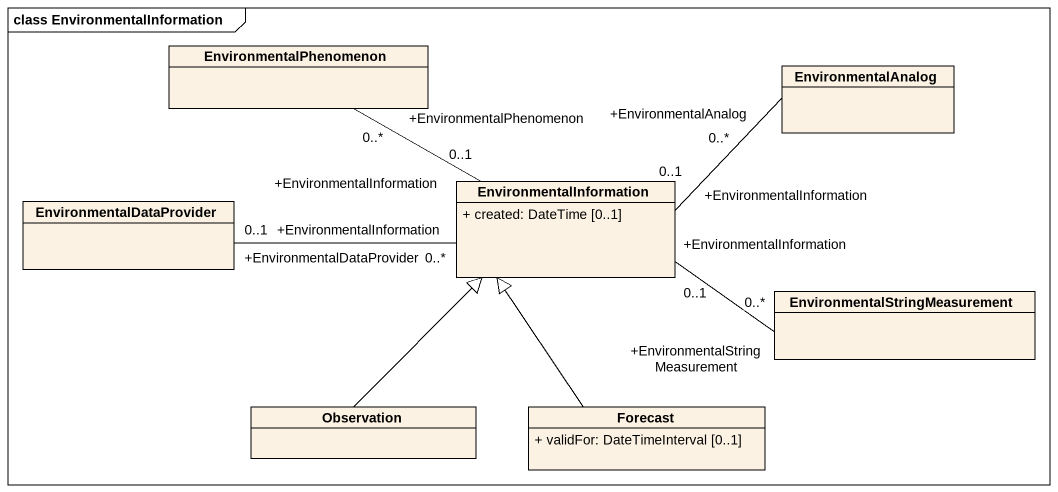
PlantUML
@startuml
mainframe class EnvironmentalInformation
hide circle
hide empty members
skinparam classAttributeIconSize 0
class EnvironmentalPhenomenon #FCF2E3
class EnvironmentalAnalog #FCF2E3
class EnvironmentalDataProvider #FCF2E3
class EnvironmentalInformation #FCF2E3 {
  + created: DateTime [0..1]
}
class "EnvironmentalStringMeasurement" as EnvironmentalStringMeasureme #FCF2E3
class Observation #FCF2E3
class Forecast #FCF2E3 {
  + validFor: DateTimeInterval [0..1]
}
EnvironmentalPhenomenon "+EnvironmentalPhenomenon\n0..*" -right- "+EnvironmentalInformation\n0..1" EnvironmentalInformation
EnvironmentalAnalog "+EnvironmentalAnalog\n0..*" -left- "+EnvironmentalInformation\n0..1" EnvironmentalInformation
EnvironmentalInformation "+EnvironmentalInformation\n0..*" -left- "+EnvironmentalDataProvider\n0..1" EnvironmentalDataProvider
EnvironmentalStringMeasureme "+EnvironmentalStringMeasurement\n0..*" -left- "+EnvironmentalInformation\n0..1" EnvironmentalInformation
Observation -up-|> EnvironmentalInformation
Forecast -up-|> EnvironmentalInformation
@enduml
